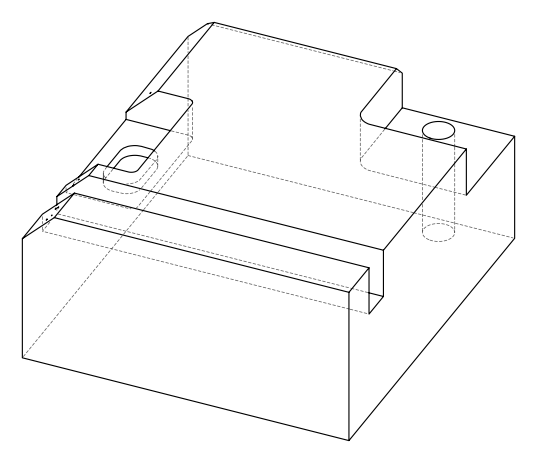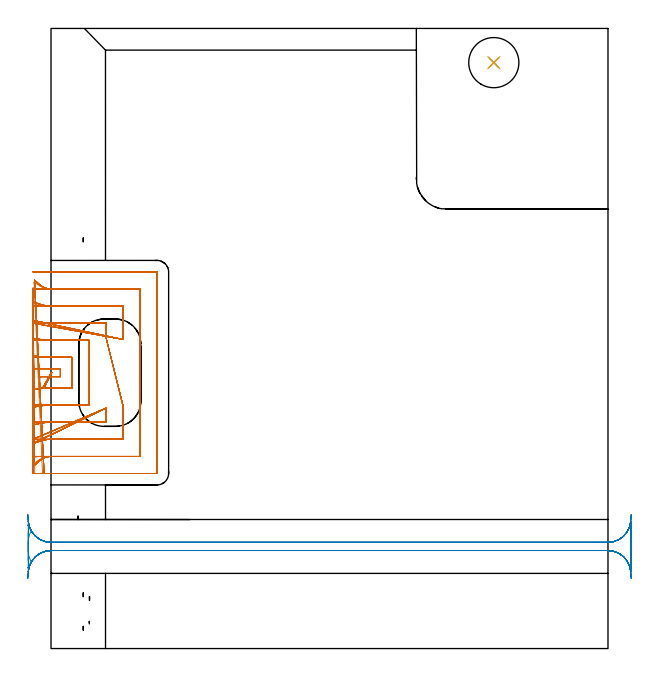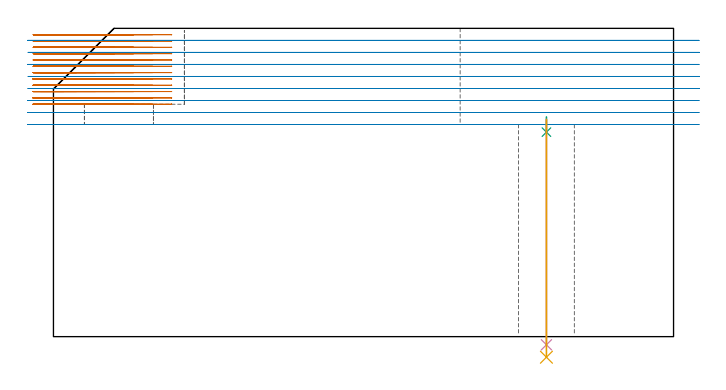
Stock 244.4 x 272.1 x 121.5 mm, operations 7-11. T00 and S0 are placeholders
(PLAN: 11 operations, 6 tool changes, 68.2 min)
(1 AREA_MILL | FG_CHAMFER_SURFACE | UGT0205_001 | 1.34 min | 9043 mm3)
(2 AREA_MILL_1 | FG_CHAMFER_SURFACE_1 | UGT0205_001 | 2.69 min | 11776 mm3)
(3 AREA_MILL_2 | FG_CHAMFER_SURFACE_2 | UGT0205_001 | 4.72 min | 7093 mm3)
(4 AREA_MILL_3 | FG_CHAMFER_SURFACE_3 | UGT0205_001 | 7.51 min | 30887 mm3)
(5 MILL_CORNER_NOTCH_RECTANGULAR | CORNER_NOTCH_RECTANGULAR | UGT0201_094 | Follow Part, ap 5, ae 75% | 10.18 min | 251069 mm3)
(6 MILL_RECTANGULAR_POCKET | POCKET_RECTANGULAR_STRAIGHT | UGT0201_094 | Follow Part, ap 5, ae 75% | 2.05 min | 44559 mm3)
(7 MILL_SLOT | SLOT_PARTIAL_RECTANGULAR | NXT0201_013 | Follow Part, ap 2.5, ae 75% | 29.5 min | 111798 mm3)
(8 MILL_RECTANGULAR_SLOT | SLOT_RECTANGULAR | UGT0201_094 | Follow Part, ap 5, ae 75% | 9.37 min | 213947 mm3)
(9 SPOT_DRILL | STEP1HOLE | NXT0321_9005460120000 | 0.06 min | 187 mm3)
(10 DRILL_THROUGH_HOLE_INTO_CENTER | STEP1HOLE | NXT0301_065 | 0.36 min | 5663 mm3)
(11 DRILL_TO_ENLARGE_THROUGH_HOLE | STEP1HOLE | UGT0301_053 | 0.38 min | 25915 mm3)
(TOOL UGT0205_001 | Chamfer Mill 20 x 3 x 45 deg. | D20 FL50 Z2)
(TOOL UGT0201_094 | End mill 20 mm | D20 FL38 Z4)
(TOOL NXT0201_013 | ENDMILL 10mm | D10 FL30 Z4)
(TOOL NXT0321_9005460120000 | NC Spot Drill, 142deg, 12mm, Carbide, Uncoated | D12 PA142 FL30 Z2)
(TOOL NXT0301_065 | Carbide Drill 9.4mm [860.1-0940-075A1-MM 2214] | D9.4 PA140 FL98 Z2)
(TOOL UGT0301_053 | Twist Drill 22 mm | D22 PA118 FL150 Z2)
(OP 7 MILL_SLOT)
G17 G21 G94 G90
T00 M6
G54
G17 G0 G90 X-7.973 Y113.568 S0 M3
G43 Z131.5 H0
Z119.008
G94 G1 X-5. Y113.967 F250.
G2 X-3.152 Y114.169 R37.5 F500.
G1 X0.36 Y121.05
X-3.152 Y114.169
G2 X-0.014 Y114.3 R37.5
G1 X9.1
Y127.8
X-0.013
G2 X-5. Y128.133 R37.5
G1 X-7.973 Y128.532 F250.
X-7.958 Y105.884
X-5. Y106.383
G2 X-0.014 Y106.8 R30. F500.
G1 X16.6
Y135.3
X-0.013
G2 X-5. Y135.717 R30.
G1 X-7.958 Y136.216 F250.
X-7.925 Y98.076
X-5. Y98.741
G2 X-0.014 Y99.3 R22.5 F500.
G1 X24.1
Y102.5
Y105.5 F250.
X-7.829 Y89.95 F500.
X-5. Y90.947 F250.
G2 X-0.014 Y91.8 R15. F500.
G1 X31.6
Y103.475
Y106.475 F250.
X24.1 Y136.6 F500.
Y139.6 F250.
Y142.8 F500.
X-0.013
G2 X-5. Y143.36 R22.5
G1 X-7.925 Y144.024 F250.
X31.6 Y135.634 F500.
Y138.634 F250.
Y150.3 F500.
X-0.013
G2 X-5. Y151.153 R15.
G1 X-7.829 Y152.15 F250.
X-7.241 Y80.408
X-5. Y82.403
G2 X-0.014 Y84.3 R7.5 F500.
G1 X39.1
Y157.8
X-0.013
G2 X-5. Y159.698 R7.5
G1 X-7.241 Y161.693 F250.
X-3.014 Y76.8 F500.
X-0.014 F250.
X46.5 F500.
X46.555 Y76.805
X46.595 Y76.845
X46.6 Y76.9
Y165.2
X46.595 Y165.255
X46.555 Y165.295
X46.5 Y165.3
X-0.013
X-3.013 F250.
G0 Z131.5
X-7.973 Y113.568
Z116.517
G1 X-5. Y113.967
G2 X-3.152 Y114.169 R37.5 F500.
G1 X0.36 Y121.05
X-3.152 Y114.169
G2 X-0.014 Y114.3 R37.5
G1 X9.1
Y127.8
X-0.013
G2 X-5. Y128.133 R37.5
G1 X-7.973 Y128.532 F250.
X-7.958 Y105.884
X-5. Y106.383
G2 X-0.014 Y106.8 R30. F500.
G1 X16.6
Y135.3
X-0.013
G2 X-5. Y135.717 R30.
G1 X-7.958 Y136.216 F250.
X-7.925 Y98.076
X-5. Y98.741
G2 X-0.014 Y99.3 R22.5 F500.
G1 X24.1
Y102.5
Y105.5 F250.
X-7.829 Y89.95 F500.
X-5. Y90.947 F250.
G2 X-0.014 Y91.8 R15. F500.
G1 X31.6
Y103.474
Y106.474 F250.
X24.1 Y136.6 F500.
Y139.6 F250.
Y142.8 F500.
X-0.013
G2 X-5. Y143.36 R22.5
G1 X-7.925 Y144.024 F250.
X31.6 Y135.634 F500.
Y138.634 F250.
Y150.3 F500.
X-0.013
G2 X-5. Y151.153 R15.
G1 X-7.829 Y152.15 F250.
X-7.241 Y80.408
X-5. Y82.403
G2 X-0.014 Y84.3 R7.5 F500.
G1 X39.1
Y157.8
X-0.013
G2 X-5. Y159.698 R7.5
G1 X-7.241 Y161.693 F250.
X-3.014 Y76.8 F500.
X-0.014 F250.
X46.5 F500.
X46.555 Y76.805
X46.595 Y76.845
X46.6 Y76.9
Y165.2
X46.595 Y165.255
X46.555 Y165.295
X46.5 Y165.3
X-0.013
X-3.013 F250.
G0 Z131.5
X-7.973 Y113.568
Z114.025
G1 X-5. Y113.967
G2 X-3.152 Y114.169 R37.5 F500.
G1 X0.36 Y121.05
X-3.152 Y114.169
G2 X-0.014 Y114.3 R37.5
G1 X9.1
Y127.8
X-0.013
G2 X-5. Y128.133 R37.5
G1 X-7.973 Y128.532 F250.
X-7.958 Y105.884
X-5. Y106.383
G2 X-0.014 Y106.8 R30. F500.
G1 X16.6
Y135.3
X-0.013
G2 X-5. Y135.717 R30.
G1 X-7.958 Y136.216 F250.
X-7.925 Y98.076
X-5. Y98.741
G2 X-0.014 Y99.3 R22.5 F500.
G1 X24.1
Y102.5
Y105.5 F250.
X-7.829 Y89.95 F500.
X-5. Y90.947 F250.
G2 X-0.014 Y91.8 R15. F500.
G1 X31.6
Y103.474
Y106.474 F250.
X24.1 Y136.6 F500.
Y139.6 F250.
Y142.8 F500.
X-0.013
G2 X-5. Y143.36 R22.5
G1 X-7.925 Y144.024 F250.
X31.6 Y135.634 F500.
Y138.634 F250.
Y150.3 F500.
X-0.013
G2 X-5. Y151.153 R15.
G1 X-7.829 Y152.15 F250.
X-7.241 Y80.408
X-5. Y82.403
G2 X-0.014 Y84.3 R7.5 F500.
G1 X39.1
Y157.8
X-0.013
G2 X-5. Y159.698 R7.5
G1 X-7.241 Y161.693 F250.
X-3.014 Y76.8 F500.
X-0.014 F250.
X46.5 F500.
X46.555 Y76.805
X46.595 Y76.845
X46.6 Y76.9
Y165.2
X46.595 Y165.255
X46.555 Y165.295
X46.5 Y165.3
X-0.013
X-3.013 F250.
G0 Z131.5
X-7.973 Y113.568
Z111.533
G1 X-5. Y113.967
G2 X-3.152 Y114.169 R37.5 F500.
G1 X0.36 Y121.05
X-3.152 Y114.169
G2 X-0.014 Y114.3 R37.5
G1 X9.1
Y127.8
X-0.013
G2 X-5. Y128.133 R37.5
G1 X-7.973 Y128.532 F250.
X-7.958 Y105.884
X-5. Y106.383
G2 X-0.014 Y106.8 R30. F500.
G1 X16.6
Y135.3
X-0.013
G2 X-5. Y135.717 R30.
G1 X-7.958 Y136.216 F250.
X-7.925 Y98.076
X-5. Y98.741
G2 X-0.014 Y99.3 R22.5 F500.
G1 X24.1
Y102.5
Y105.5 F250.
X-7.829 Y89.95 F500.
X-5. Y90.947 F250.
G2 X-0.014 Y91.8 R15. F500.
G1 X31.6
Y103.474
Y106.474 F250.
X24.1 Y136.6 F500.
Y139.6 F250.
Y142.8 F500.
X-0.013
G2 X-5. Y143.36 R22.5
G1 X-7.925 Y144.024 F250.
X31.6 Y135.634 F500.
Y138.634 F250.
Y150.3 F500.
X-0.013
G2 X-5. Y151.153 R15.
G1 X-7.829 Y152.15 F250.
X-7.241 Y80.408
X-5. Y82.403
G2 X-0.014 Y84.3 R7.5 F500.
G1 X39.1
Y157.8
X-0.013
G2 X-5. Y159.698 R7.5
G1 X-7.241 Y161.693 F250.
X-3.014 Y76.8 F500.
X-0.014 F250.
X46.5 F500.
X46.555 Y76.805
X46.595 Y76.845
X46.6 Y76.9
Y165.2
X46.595 Y165.255
X46.555 Y165.295
X46.5 Y165.3
X-0.013
X-3.013 F250.
G0 Z131.5
X-7.973 Y113.568
Z109.042
G1 X-5. Y113.967
G2 X-3.152 Y114.169 R37.5 F500.
G1 X0.36 Y121.05
X-3.152 Y114.169
G2 X-0.014 Y114.3 R37.5
G1 X9.1
Y127.8
X-0.013
G2 X-5. Y128.133 R37.5
G1 X-7.973 Y128.532 F250.
X-7.958 Y105.884
X-5. Y106.383
G2 X-0.014 Y106.8 R30. F500.
G1 X16.6
Y135.3
X-0.013
G2 X-5. Y135.717 R30.
G1 X-7.958 Y136.216 F250.
X-7.925 Y98.076
X-5. Y98.741
G2 X-0.014 Y99.3 R22.5 F500.
G1 X24.1
Y102.5
Y105.5 F250.
X-7.829 Y89.95 F500.
X-5. Y90.947 F250.
G2 X-0.014 Y91.8 R15. F500.
G1 X31.6
Y103.474
Y106.474 F250.
X24.1 Y136.6 F500.
Y139.6 F250.
Y142.8 F500.
X-0.013
G2 X-5. Y143.36 R22.5
G1 X-7.925 Y144.024 F250.
X31.6 Y135.634 F500.
Y138.634 F250.
Y150.3 F500.
X-0.013
G2 X-5. Y151.153 R15.
G1 X-7.829 Y152.15 F250.
X-7.241 Y80.408
X-5. Y82.403
G2 X-0.014 Y84.3 R7.5 F500.
G1 X39.1
Y157.8
X-0.013
G2 X-5. Y159.698 R7.5
G1 X-7.241 Y161.693 F250.
X-3.014 Y76.8 F500.
X-0.014 F250.
X46.5 F500.
X46.555 Y76.805
X46.595 Y76.845
X46.6 Y76.9
Y165.2
X46.595 Y165.255
X46.555 Y165.295
X46.5 Y165.3
X-0.013
X-3.013 F250.
G0 Z131.5
X-7.98 Y113.715
Z106.55
G1 X-5. Y114.056
G2 X-3.861 Y114.169 R37.5 F500.
G1 X0.005 Y121.05
X-3.861 Y114.169
G2 X-0.731 Y114.3 R37.5
G1 X9.1
Y127.8
X-0.712
G2 X-5. Y128.046 R37.5
G1 X-7.98 Y128.389 F250.
X-7.969 Y106.068
X-5. Y106.495
G2 X-0.731 Y106.8 R30. F500.
G1 X16.6
Y135.3
X-0.712
G2 X-5. Y135.608 R30.
G1 X-7.969 Y136.037 F250.
X-7.946 Y98.322
X-5. Y98.891
G2 X-0.731 Y99.3 R22.5 F500.
G1 X24.1
Y102.5
Y105.5 F250.
X-7.876 Y90.326 F500.
X-5. Y91.18 F250.
G2 X-0.731 Y91.8 R15. F500.
G1 X31.6
Y103.475
Y106.475 F250.
X24.1 Y136.6 F500.
Y139.6 F250.
Y142.8 F500.
X-0.712
G2 X-5. Y143.212 R22.5
G1 X-7.945 Y143.784 F250.
X31.6 Y135.634 F500.
Y138.634 F250.
Y150.3 F500.
X-0.712
G2 X-5. Y150.926 R15.
G1 X-7.875 Y151.784 F250.
X-7.467 Y81.259
X-5. Y82.966
G2 X-0.731 Y84.3 R7.5 F500.
G1 X39.1
Y157.8
X-0.712
G2 X-5. Y159.147 R7.5
G1 X-7.461 Y160.862 F250.
X-3.731 Y76.8 F500.
X-0.731 F250.
X46.5 F500.
X46.555 Y76.805
X46.595 Y76.845
X46.6 Y76.9
Y165.2
X46.595 Y165.255
X46.555 Y165.295
X46.5 Y165.3
X-0.712
X-3.712 F250.
G0 Z131.5
X-7.999 Y122.87
Z104.058
G1 X-5. Y122.809
G3 X-4.131 Y122.8 R42.5 F500.
G1 X4.1
Y119.3
X-4.13
G3 X-5. Y119.291 R42.5
G1 Y114.29
G2 X-4.13 Y114.3 R37.5
G1 X9.1
Y127.8
X-4.131
G2 X-5. Y127.81 R37.5
G1 X-7.999 Y127.88 F250.
Y106.7
X-5. Y106.787
G2 X-4.13 Y106.8 R30. F500.
G1 X16.6
Y135.3
X-4.131
G2 X-5. Y135.313 R30.
G1 X-7.999 Y135.399 F250.
X-7.998 Y99.167
X-5. Y99.283
G2 X-4.13 Y99.3 R22.5 F500.
G1 X24.1
Y102.5
Y105.5 F250.
X-7.995 Y91.601 F500.
X-5. Y91.775 F250.
G2 X-4.13 Y91.8 R15. F500.
G1 X31.6
Y103.475
Y106.475 F250.
X24.1 Y136.6 F500.
Y139.6 F250.
Y142.8 F500.
X-4.131
G2 X-5. Y142.817 R22.5
G1 X-7.998 Y142.933 F250.
X31.6 Y135.634 F500.
Y138.634 F250.
Y150.3 F500.
X-4.131
G2 X-5. Y150.325 R15.
G1 X-7.995 Y150.499 F250.
X-7.98 Y83.901
X-5. Y84.249
G2 X-4.13 Y84.3 R7.5 F500.
G1 X39.1
Y157.8
X-4.131
G2 X-5. Y157.85 R7.5
G1 X-7.98 Y158.198 F250.
X-7.13 Y76.8
X-4.13
X46.5 F500.
X46.555 Y76.805
X46.595 Y76.845
X46.6 Y76.9
Y165.2
X46.595 Y165.255
X46.555 Y165.295
X46.5 Y165.3
X-4.131
X-7.131 F250.
G0 X-8. Y122.8 Z101.567
G1 X-5.
X4.1 F500.
Y119.3
X-5.
Y114.3
X9.1
Y127.8
X-5.
X-8. Y127.801 F250.
Y106.799
X-5. Y106.8
X16.6 F500.
Y135.3
X-5.
X-8. Y135.301 F250.
Y99.299
X-5. Y99.3
X24.1 F500.
Y102.5
Y105.5 F250.
X-8. Y91.799 F500.
X-5. Y91.8 F250.
X31.6 F500.
Y103.474
Y106.474 F250.
X24.1 Y136.6 F500.
Y139.6 F250.
Y142.8 F500.
X-5.
X-8. Y142.801 F250.
X31.6 Y135.634 F500.
Y138.634 F250.
Y150.3 F500.
X-5.
X-8. Y150.301 F250.
Y84.297
X-5. Y84.3
X39.1 F500.
Y157.8
X-5.
X-8. Y157.803 F250.
X-7.993 Y76.8
X-4.993
X46.5 F500.
X46.555 Y76.805
X46.595 Y76.845
X46.6 Y76.9
Y165.2
X46.595 Y165.255
X46.555 Y165.295
X46.5 Y165.3
X-4.993
X-7.993 F250.
G0 X-8. Y122.8 Z99.075
G1 X-5.
X4.1 F500.
Y119.3
X-5.
Y114.3
X9.1
Y127.8
X-5.
X-8. F250.
Y106.8
X-5.
X16.6 F500.
Y135.3
X-5.
X-8. F250.
Y99.3
X-5.
X24.1 F500.
Y102.5
Y105.5 F250.
X-8. Y91.8 F500.
X-5. F250.
X31.6 F500.
Y103.474
Y106.474 F250.
X24.1 Y136.6 F500.
Y139.6 F250.
Y142.8 F500.
X-5.
X-8. F250.
X31.6 Y135.634 F500.
Y138.634 F250.
Y150.3 F500.
X-5.
X-8. F250.
Y84.3
X-5.
X39.1 F500.
Y157.8
X-5.
X-8. F250.
Y76.8
X-5.
X46.5 F500.
X46.555 Y76.805
X46.595 Y76.845
X46.6 Y76.9
Y165.2
X46.595 Y165.255
X46.555 Y165.295
X46.5 Y165.3
X-5.
X-8. F250.
G0 Y122.8 Z96.583
G1 X-5.
X4.1 F500.
Y119.3
X-5.
Y114.3
X9.1
Y127.8
X-5.
X-8. F250.
Y106.8
X-5.
X16.6 F500.
Y135.3
X-5.
X-8. F250.
Y99.3
X-5.
X24.1 F500.
Y102.5
Y105.5 F250.
X-8. Y91.8 F500.
X-5. F250.
X31.6 F500.
Y103.474
Y106.474 F250.
X24.1 Y136.6 F500.
Y139.6 F250.
Y142.8 F500.
X-5.
X-8. F250.
X31.6 Y135.634 F500.
Y138.634 F250.
Y150.3 F500.
X-5.
X-8. F250.
Y84.3
X-5.
X39.1 F500.
Y157.8
X-5.
X-8. F250.
Y76.8
X-5.
X46.5 F500.
X46.555 Y76.805
X46.595 Y76.845
X46.6 Y76.9
Y165.2
X46.595 Y165.255
X46.555 Y165.295
X46.5 Y165.3
X-5.
X-8. F250.
G0 Y122.8 Z94.092
G1 X-5.
X4.1 F500.
Y119.3
X-5.
Y114.3
X9.1
Y127.8
X-5.
X-8. F250.
Y106.8
X-5.
X16.6 F500.
Y135.3
X-5.
X-8. F250.
Y99.3
X-5.
X24.1 F500.
Y102.5
Y105.5 F250.
X-8. Y91.8 F500.
X-5. F250.
X31.6 F500.
Y103.474
Y106.474 F250.
X24.1 Y136.6 F500.
Y139.6 F250.
Y142.8 F500.
X-5.
X-8. F250.
X31.6 Y135.634 F500.
Y138.634 F250.
Y150.3 F500.
X-5.
X-8. F250.
Y84.3
X-5.
X39.1 F500.
Y157.8
X-5.
X-8. F250.
Y76.8
X-5.
X46.5 F500.
X46.555 Y76.805
X46.595 Y76.845
X46.6 Y76.9
Y165.2
X46.595 Y165.255
X46.555 Y165.295
X46.5 Y165.3
X-5.
X-8. F250.
G0 Y122.8 Z91.6
G1 X-5.
X4.1 F500.
Y119.3
X-5.
Y114.3
X9.1
Y127.8
X-5.
X-8. F250.
Y106.8
X-5.
X16.6 F500.
Y135.3
X-5.
X-8. F250.
Y99.3
X-5.
X24.1 F500.
Y102.5
Y105.5 F250.
X-8. Y91.8 F500.
X-5. F250.
X31.6 F500.
Y103.474
Y106.474 F250.
X24.1 Y136.6 F500.
Y139.6 F250.
Y142.8 F500.
X-5.
X-8. F250.
X31.6 Y135.634 F500.
Y138.634 F250.
Y150.3 F500.
X-5.
X-8. F250.
Y84.3
X-5.
X39.1 F500.
Y157.8
X-5.
X-8. F250.
Y76.8
X-5.
X46.5 F500.
X46.555 Y76.805
X46.595 Y76.845
X46.6 Y76.9
Y165.2
X46.595 Y165.255
X46.555 Y165.295
X46.5 Y165.3
X-5.
X-8. F250.
G0 Z131.5
M5
M2
(OP 8 MILL_RECTANGULAR_SLOT)
G17 G21 G94 G90
T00 M6
G54
G17 G0 G90 X-10.16 Y35.402 S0 M3
G43 Z131.5 H0
Z116.762
G94 G1 X-8.66 Y38. F250.
G2 X0. Y43. R10. F500.
G1 X244.4
G2 X254.37 Y33.774 R10.
G1 X254.4
Y55.826
X254.37
G2 X244.4 Y46.6 R10.
G1 X0.
G2 X-8.661 Y51.601 R10.
G1 X-10.16 Y54.199 F250.
G0 Z131.5
X254.602 Y58.817
Z112.025
G1 X254.37 Y55.826
G2 X244.4 Y46.6 R10. F500.
G1 X0.
G2 X-8.661 Y51.601 R10.
G3 X-10. Y46.601 R10.
G1 Y43.
G3 X-8.66 Y38. R10.
G2 X0. Y43. R10.
G1 X244.4
G2 X254.37 Y33.774 R10.
G1 X254.602 Y30.783 F250.
G0 Z131.5
X-10.16 Y35.402
Z107.287
G1 X-8.66 Y38.
G2 X0. Y43. R10. F500.
G1 X244.4
G2 X254.37 Y33.774 R10.
G1 X254.4
Y55.826
X254.37
G2 X244.4 Y46.6 R10.
G1 X0.
G2 X-8.661 Y51.601 R10.
G1 X-10.16 Y54.199 F250.
G0 Z131.5
X254.602 Y58.817
Z102.55
G1 X254.37 Y55.826
G2 X244.4 Y46.6 R10. F500.
G1 X0.
G2 X-9.478 Y53.412 R10.
G1 X-9.507 Y53.421
G3 X-10. Y50.319 R10.
G1 Y39.266
G3 X-9.509 Y36.171 R10.
G1 X-9.481 Y36.181
G2 X0. Y43. R10.
G1 X244.4
G2 X254.37 Y33.774 R10.
G1 X254.602 Y30.783 F250.
G0 Y58.817 Z97.812
G1 X254.37 Y55.826
G2 X244.4 Y46.6 R10. F500.
G1 X0.
G2 X-9.97 Y55.826 R10.
G1 X-10.
Y33.808
Y33.775
X-9.97
G2 X0. Y43. R10.
G1 X244.4
G2 X254.37 Y33.774 R10.
G1 X254.602 Y30.783 F250.
G0 Z131.5
X-10.202
Z93.075
G1 X-9.97 Y33.774
G2 X0. Y43. R10. F500.
G1 X244.4
G2 X254.37 Y33.774 R10.
G1 X254.4
Y55.826
X254.37
G2 X244.4 Y46.6 R10.
G1 X0.
G2 X-9.97 Y55.826 R10.
G1 X-10.202 Y58.817 F250.
G0 Y30.783 Z88.337
G1 X-9.97 Y33.774
G2 X0. Y43. R10. F500.
G1 X244.4
G2 X254.37 Y33.774 R10.
G1 X254.4
Y55.826
X254.37
G2 X244.4 Y46.6 R10.
G1 X0.
G2 X-9.97 Y55.826 R10.
G1 X-10.202 Y58.817 F250.
G0 Y30.783 Z83.6
G1 X-9.97 Y33.774
G2 X0. Y43. R10. F500.
G1 X244.4
G2 X254.37 Y33.774 R10.
G1 X254.4
Y55.826
X254.37
G2 X244.4 Y46.6 R10.
G1 X0.
G2 X-9.97 Y55.826 R10.
G1 X-10.202 Y58.817 F250.
G0 Z131.5
M5
M2
(OP 9 SPOT_DRILL)
G17 G21 G94 G90
T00 M6
G54
G17 G0 G90 X194.3 Y257.1 S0 M3
G43 Z131.5 H0
G94 G81 G98 Z80.6 F250. R86.6
G80
M5
M2
(OP 10 DRILL_THROUGH_HOLE_INTO_CENTER)
G17 G21 G94 G90
T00 M6
G54
G17 G0 G90 X194.3 Y257.1 S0 M3
G43 Z131.5 H1
G94 G73 G98 Z-3.211 F250. Q8.681 R85.6
G80
M5
M2
(OP 11 DRILL_TO_ENLARGE_THROUGH_HOLE)
G17 G21 G94 G90
T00 M6
G54
G17 G0 G90 X194.3 Y257.1 S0 M3
G43 Z131.5 H0
G94 G73 G98 Z-8.109 F250. Q18.342 R85.6
G80
M5
M2
